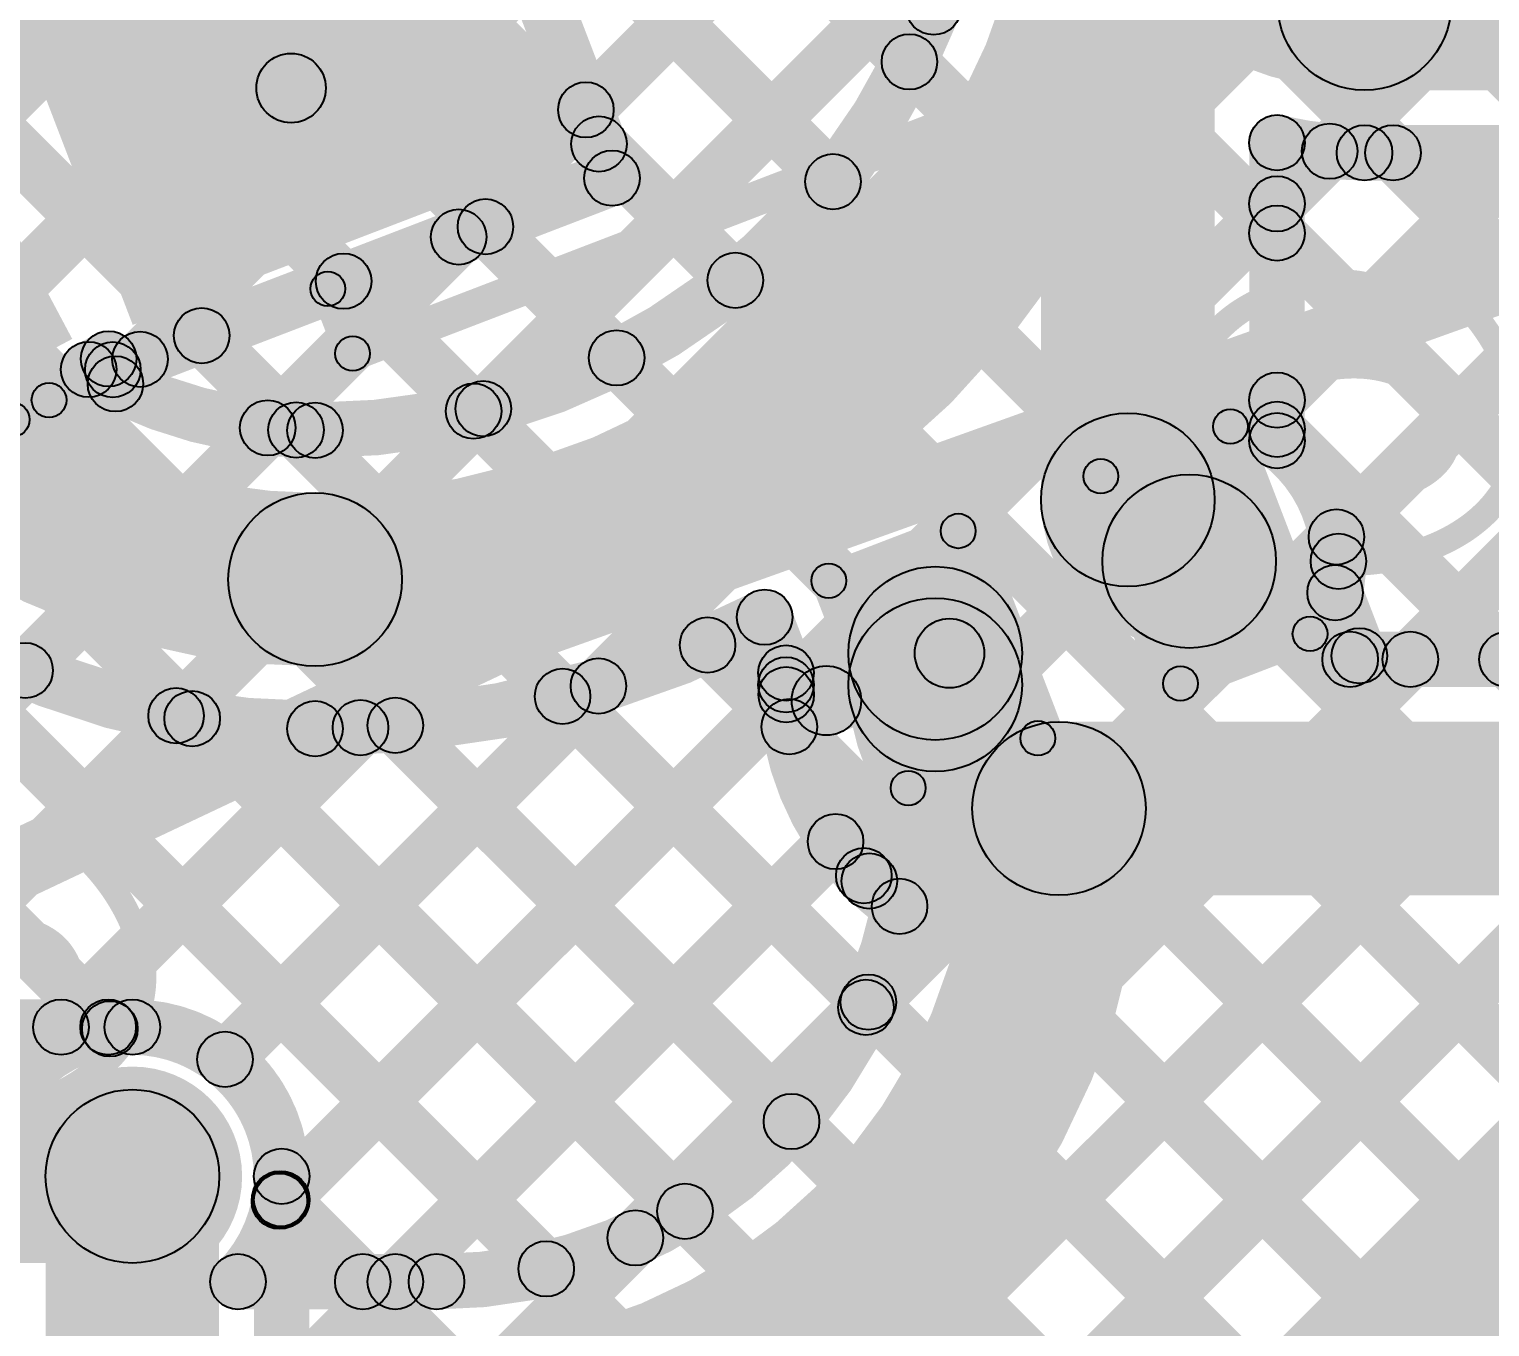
# Model space of a CAD drawing. Header units: millimetres. Extents: x -2.17 to 2.17, y -2.17 to 2.17.
# Drawn here: x -0.6979 to -0.4874, y 1.4197 to 1.6067 of the extents above; entities that cross this region are included whole.
import ezdxf

# ---------------------------------------------------------------- set-up
doc = ezdxf.new("R2010")
doc.units = ezdxf.units.MM
doc.header["$MEASUREMENT"] = 0
for name, color, linetype in [('BottomLayer', 5, 'Continuous'), ('BottomSolder', 6, 'Continuous'), ('Mechanical2', 216, 'Continuous'), ('TopLayer', 1, 'Continuous'), ('TopOverlay', 2, 'Continuous'), ('TopPaste', 8, 'Continuous'), ('TopSolder', 216, 'Continuous'), ('ViaHoleLayer', 16, 'Continuous')]:
    doc.layers.add(name, color=color, linetype=linetype)

# ---------------------------------------------------------------- blocks, each defined once
blk = doc.blocks.new('WS2812B_M____117')
at = {"layer": 'TopLayer'}
blk.add_hatch(color=1, dxfattribs=at).paths.add_polyline_path([(0.03503935, 0.05078775), (0.09409445, 0.05078775), (0.09409445, 0.01141765), (0.03503935, 0.01141765)])
at = {"layer": 'TopOverlay'}
for points in [[(0.06999989821428444, 0.07249999999999936), (0.06999990178571557, 0.06750000000000064), (-0.06999999821428443, 0.06749990000000064), (-0.07000000178571557, 0.07249989999999935)], [(0.0724999, 0.0600001), (0.0674999, 0.0600001), (0.0674999, 0.07), (0.0724999, 0.07)]]:
    blk.add_hatch(color=2, dxfattribs=at).paths.add_polyline_path(points)
h = blk.add_hatch(color=2, dxfattribs=at)
edge = h.paths.add_edge_path()
edge.add_arc((0.0699999, 0.07), 0.0025, 0, 360)
h = blk.add_hatch(color=2, dxfattribs=at)
edge = h.paths.add_edge_path()
edge.add_arc((0.0699999, 0.07), 0.0025, 0, 360)
h = blk.add_hatch(color=2, dxfattribs=at)
edge = h.paths.add_edge_path()
edge.add_arc((0.0699999, 0.0600001), 0.0025, 0, 360)
at = {"layer": 'TopPaste'}
blk.add_hatch(color=8, dxfattribs=at).paths.add_polyline_path([(0.03503935, 0.05078775), (0.09409445, 0.05078775), (0.09409445, 0.01141765), (0.03503935, 0.01141765)])
at = {"layer": 'TopSolder'}
blk.add_hatch(color=216, dxfattribs=at).paths.add_polyline_path([(0.03103935, 0.05478775), (0.09809445, 0.05478775), (0.09809445, 0.00741765), (0.03103935, 0.00741765)])
at = {"layer": 'TopOverlay'}
for centre in [(0.0699999, 0.07), (0.0699999, 0.07), (0.0699999, 0.0600001)]:
    blk.add_circle(centre, 0.0025, dxfattribs=at)
blk = doc.blocks.new('WS2812B_M____118')
at = {"layer": 'TopLayer'}
blk.add_hatch(color=1, dxfattribs=at).paths.add_polyline_path([(-0.09409445, 0.05078755), (-0.03503935, 0.05078755), (-0.03503935, 0.01141745), (-0.09409445, 0.01141745)])
at = {"layer": 'TopOverlay'}
h = blk.add_hatch(color=2, dxfattribs=at)
edge = h.paths.add_edge_path()
edge.add_arc((-0.0910001, 0.0609999), 0.0025, 0, 360)
h = blk.add_hatch(color=2, dxfattribs=at)
edge = h.paths.add_edge_path()
edge.add_arc((-0.0850001, 0.0609999), 0.0025, 0, 360)
at = {"layer": 'TopPaste'}
blk.add_hatch(color=8, dxfattribs=at).paths.add_polyline_path([(-0.09409445, 0.05078755), (-0.03503935, 0.05078755), (-0.03503935, 0.01141745), (-0.09409445, 0.01141745)])
at = {"layer": 'TopSolder'}
blk.add_hatch(color=216, dxfattribs=at).paths.add_polyline_path([(-0.09809445, 0.05478755), (-0.03103935, 0.05478755), (-0.03103935, 0.00741745), (-0.09809445, 0.00741745)])
at = {"layer": 'TopOverlay', "const_width": 0.005}
blk.add_lwpolyline([(-0.0850001, 0.0609999, 1), (-0.0910001, 0.0609999, 1)], format="xyb", close=True, dxfattribs=at)
at = {"layer": 'TopOverlay'}
for centre in [(-0.0910001, 0.0609999), (-0.0850001, 0.0609999)]:
    blk.add_circle(centre, 0.0025, dxfattribs=at)
blk = doc.blocks.new('C__0402_291')
at = {"layer": 'TopLayer'}
for points in [[(-0.0275, -0.0125), (-0.0275, 0.0125), (-0.009499999999999998, 0.0125), (-0.009500000000000001, -0.0125)], [(0.009499999999999998, -0.0125), (0.009500000000000001, 0.0125), (0.0275, 0.0125), (0.0275, -0.0125)]]:
    blk.add_hatch(color=1, dxfattribs=at).paths.add_polyline_path(points)
at = {"layer": 'TopOverlay'}
h = blk.add_hatch(color=2, dxfattribs=at)
edge = h.paths.add_edge_path()
edge.add_arc((-0.031, 0.016), 0.0025, 0, 360)
h = blk.add_hatch(color=2, dxfattribs=at)
edge = h.paths.add_edge_path()
edge.add_arc((-0.031, 0.016), 0.0025, 0, 360)
for points in [[(-0.031, 0.0135), (-0.031, 0.0185), (-0.011, 0.0185), (-0.011, 0.0135)], [(0.011, 0.0135), (0.011, 0.0185), (0.031, 0.0185), (0.031, 0.0135)], [(-0.0335, 0.016), (-0.0285, 0.016), (-0.0285, -0.016), (-0.0335, -0.016)], [(0.0285, 0.016), (0.0335, 0.016), (0.0335, -0.016), (0.0285, -0.016)], [(-0.031, -0.0185), (-0.031, -0.0135), (-0.011, -0.0135), (-0.011, -0.0185)], [(0.011, -0.0185), (0.011, -0.0135), (0.031, -0.0135), (0.031, -0.0185)]]:
    blk.add_hatch(color=2, dxfattribs=at).paths.add_polyline_path(points)
h = blk.add_hatch(color=2, dxfattribs=at)
edge = h.paths.add_edge_path()
edge.add_arc((-0.011, 0.016), 0.0025, 0, 360)
h = blk.add_hatch(color=2, dxfattribs=at)
edge = h.paths.add_edge_path()
edge.add_arc((0.011, 0.016), 0.0025, 0, 360)
h = blk.add_hatch(color=2, dxfattribs=at)
edge = h.paths.add_edge_path()
edge.add_arc((0.031, 0.016), 0.0025, 0, 360)
h = blk.add_hatch(color=2, dxfattribs=at)
edge = h.paths.add_edge_path()
edge.add_arc((0.031, 0.016), 0.0025, 0, 360)
h = blk.add_hatch(color=2, dxfattribs=at)
edge = h.paths.add_edge_path()
edge.add_arc((-0.031, -0.016), 0.0025, 0, 360)
h = blk.add_hatch(color=2, dxfattribs=at)
edge = h.paths.add_edge_path()
edge.add_arc((-0.031, -0.016), 0.0025, 0, 360)
h = blk.add_hatch(color=2, dxfattribs=at)
edge = h.paths.add_edge_path()
edge.add_arc((-0.011, -0.016), 0.0025, 0, 360)
h = blk.add_hatch(color=2, dxfattribs=at)
edge = h.paths.add_edge_path()
edge.add_arc((0.011, -0.016), 0.0025, 0, 360)
h = blk.add_hatch(color=2, dxfattribs=at)
edge = h.paths.add_edge_path()
edge.add_arc((0.031, -0.016), 0.0025, 0, 360)
h = blk.add_hatch(color=2, dxfattribs=at)
edge = h.paths.add_edge_path()
edge.add_arc((0.031, -0.016), 0.0025, 0, 360)
at = {"layer": 'TopPaste'}
for points in [[(-0.0275, -0.0125), (-0.0275, 0.0125), (-0.009499999999999998, 0.0125), (-0.009500000000000001, -0.0125)], [(0.009499999999999998, -0.0125), (0.009500000000000001, 0.0125), (0.0275, 0.0125), (0.0275, -0.0125)]]:
    blk.add_hatch(color=8, dxfattribs=at).paths.add_polyline_path(points)
at = {"layer": 'TopSolder'}
for points in [[(-0.0298622, -0.0148622), (-0.0298622, 0.0148622), (-0.007137799999999999, 0.0148622), (-0.007137800000000001, -0.0148622)], [(0.007137799999999999, -0.0148622), (0.007137800000000001, 0.0148622), (0.0298622, 0.0148622), (0.0298622, -0.0148622)]]:
    blk.add_hatch(color=216, dxfattribs=at).paths.add_polyline_path(points)
at = {"layer": 'TopOverlay'}
for centre in [(-0.031, 0.016), (-0.031, 0.016), (-0.011, 0.016), (0.011, 0.016), (0.031, 0.016), (0.031, 0.016), (-0.031, -0.016), (-0.031, -0.016), (-0.011, -0.016), (0.011, -0.016), (0.031, -0.016), (0.031, -0.016)]:
    blk.add_circle(centre, 0.0025, dxfattribs=at)

msp = doc.modelspace()

# ---------------------------------------------------------------- hatches: boundary and pattern name
at = {"layer": 'BottomLayer'}
for points in [[(-0.6668198728752539, 1.455412772875254), (-0.6724767271247462, 1.461069627124746), (-0.0737515271247462, 2.059794827124746), (-0.06809467287525381, 2.054137972875254)], [(-0.6586715728752539, 1.435276772875254), (-0.6643284271247462, 1.440933627124746), (-0.04509642712474619, 2.060165627124746), (-0.03943957287525381, 2.054508772875254)], [(-0.6586715728752539, 1.406992472875254), (-0.6643284271247462, 1.412649327124746), (-0.01714362712474619, 2.059834127124746), (-0.01148677287525381, 2.054177272875254)], [(-0.6586715728752539, 1.378708172875254), (-0.6643284271247462, 1.384365027124746), (0.01080927287525381, 2.059502727124746), (0.01646612712474619, 2.053845872875254)], [(-0.6586715728752539, 1.350423872875254), (-0.6643284271247462, 1.356080727124746), (0.03876217287525381, 2.059171327124746), (0.04441902712474619, 2.053514472875254)], [(-0.6586715728752539, 1.322139572875254), (-0.6643284271247462, 1.327796427124746), (0.06671497287525381, 2.058839827124746), (0.07237182712474619, 2.053182972875254)], [(-0.6586715728752539, 1.293855272875254), (-0.6643284271247462, 1.299512127124746), (0.09466787287525381, 2.058508427124746), (0.1003247271247462, 2.052851572875254)], [(-1.117510872875254, 1.033006072875254), (-1.123167727124746, 1.038662927124746), (-0.1057093271247462, 2.056121327124746), (-0.1000524728752538, 2.050464472875254)], [(-1.113200772875254, 1.065600472875254), (-1.118857627124746, 1.071257327124746), (-0.1376671271247462, 2.052447827124746), (-0.1320102728752538, 2.046790972875254)], [(-1.121923272875254, 1.085162272875254), (-1.127580127124746, 1.090819127124746), (-0.1696249271247462, 2.048774327124746), (-0.1639680728752538, 2.043117472875254)], [(-1.144286372875254, 1.091083472875254), (-1.149943227124746, 1.096740327124746), (-0.2015827271247462, 2.045100827124746), (-0.1959258728752538, 2.039443972875254)], [(-1.971593072875254, 0.2920610728752538), (-1.977249927124746, 0.2977179271247462), (-0.2335405271247462, 2.041427327124746), (-0.2278836728752538, 2.035770472875254)], [(-1.999877372875254, 0.2920610728752538), (-2.005534227124746, 0.2977179271247462), (-0.2654983271247462, 2.037753827124746), (-0.2598414728752538, 2.032096972875254)], [(-0.7815770271247462, 1.891729172875254), (-0.7759201728752538, 1.897386027124746), (0.3461233271247462, 0.7753425271247462), (0.3404664728752538, 0.7696856728752538)], [(-0.8022830271247462, 1.884150872875254), (-0.7966261728752538, 1.889807727124746), (0.3176914271247462, 0.7754901271247462), (0.3120345728752538, 0.7698332728752538)], [(-0.8229890271247462, 1.876572572875254), (-0.8173321728752538, 1.882229427124746), (0.3125723271247462, 0.7523249271247462), (0.3069154728752538, 0.7466680728752538)], [(-0.8434384271247461, 1.868737672875254), (-0.8377815728752539, 1.874394527124746), (0.3048950271247462, 0.7317179271247461), (0.2992381728752538, 0.7260610728752539)], [(-0.8616769271247462, 1.858691872875254), (-0.8560200728752538, 1.864348727124746), (0.2766107271247462, 0.7317179271247461), (0.2709538728752538, 0.7260610728752539)], [(-0.8799154271247461, 1.848646072875254), (-0.8742585728752539, 1.854302927124746), (0.2483264271247462, 0.7317179271247461), (0.2426695728752538, 0.7260610728752539)], [(-0.8981539271247462, 1.838600272875254), (-0.8924970728752538, 1.844257127124746), (0.2200421271247462, 0.7317179271247461), (0.2143852728752538, 0.7260610728752539)], [(-0.9163924271247461, 1.828554472875254), (-0.9107355728752539, 1.834211327124746), (0.1917578271247462, 0.7317179271247461), (0.1861009728752538, 0.7260610728752539)], [(-0.9346309271247462, 1.818508672875254), (-0.9289740728752539, 1.824165527124746), (0.1634735271247462, 0.7317179271247461), (0.1578166728752538, 0.7260610728752539)], [(-0.9528694271247461, 1.808462872875254), (-0.9472125728752538, 1.814119727124746), (0.1351892271247462, 0.7317179271247461), (0.1295323728752538, 0.7260610728752539)], [(-0.9711079271247461, 1.798417072875254), (-0.9654510728752539, 1.804073927124746), (0.1069049271247462, 0.7317179271247461), (0.1012480728752538, 0.7260610728752539)], [(-0.6586715728752539, 1.265570972875254), (-0.6643284271247462, 1.271227827124746), (-0.1344478271247462, 1.801108427124746), (-0.1287909728752538, 1.795451572875254)], [(-0.9893464271247462, 1.788371272875254), (-0.9836895728752538, 1.794028127124746), (0.07862062712474618, 0.7317179271247461), (0.07296377287525381, 0.7260610728752539)], [(-1.007584927124746, 1.778325472875254), (-1.001928072875254, 1.783982327124746), (-0.6834172728752539, 1.465471527124746), (-0.6890741271247461, 1.459814672875254)], [(-0.6586715728752539, 1.237286672875254), (-0.6643284271247462, 1.242943527124746), (-0.1357931271247462, 1.771478827124746), (-0.1301362728752538, 1.765821972875254)], [(-0.6705, 1.1213895), (-0.6955, 1.1213895), (-0.6955, 1.4413895), (-0.6705, 1.4413895)], [(-0.6575, 1.1213895), (-0.6655, 1.1213895), (-0.6655, 1.4413895), (-0.6575, 1.4413895)], [(-0.6643284271247462, 1.435068972875254), (-0.6586715728752539, 1.440725827124746), (0.05033632712474619, 0.7317179271247461), (0.04467947287525381, 0.7260610728752539)]]:
    msp.add_hatch(color=5, dxfattribs=at).paths.add_polyline_path(points)
h = msp.add_hatch(color=5, dxfattribs=at)
edge = h.paths.add_edge_path()
edge.add_arc((-0.6862457, 1.4626431), 0.004, 0, 360)
h = msp.add_hatch(color=5, dxfattribs=at)
edge = h.paths.add_edge_path()
edge.add_arc((-0.6696483, 1.4582412), 0.004, 0, 360)
h = msp.add_hatch(color=5, dxfattribs=at)
edge = h.paths.add_edge_path()
edge.add_arc((-0.683, 1.4413895), 0.0125, 0, 360)
h = msp.add_hatch(color=5, dxfattribs=at)
edge = h.paths.add_edge_path()
edge.add_arc((-0.683, 1.4413895), 0.011811, 0, 360)
h = msp.add_hatch(color=5, dxfattribs=at)
edge = h.paths.add_edge_path()
edge.add_arc((-0.6615, 1.4413895), 0.004, 0, 360)
h = msp.add_hatch(color=5, dxfattribs=at)
edge = h.paths.add_edge_path()
edge.add_arc((-0.6615, 1.4413895), 0.004, 0, 360)
h = msp.add_hatch(color=5, dxfattribs=at)
edge = h.paths.add_edge_path()
edge.add_arc((-0.6615, 1.4381052), 0.004, 0, 360)
h = msp.add_hatch(color=5, dxfattribs=at)
edge = h.paths.add_edge_path()
edge.add_arc((-0.6615, 1.4378974), 0.004, 0, 360)
at = {"layer": 'BottomSolder'}
h = msp.add_hatch(color=6, dxfattribs=at)
edge = h.paths.add_edge_path()
edge.add_arc((-0.683, 1.4413895), 0.015811, 0, 360)
at = {"layer": 'TopLayer'}
for points in [[(-0.6451512271247462, 1.670450672875254), (-0.6394943728752539, 1.676107527124746), (-0.5682110728752539, 1.604824227124746), (-0.5738679271247461, 1.599167372875254)], [(-0.5270755, 1.538866), (-0.5520755, 1.538866), (-0.5520755, 1.6444915), (-0.5270755, 1.6444915)], [(-0.6381185228926096, 1.637213131293076), (-0.6306498771073904, 1.640080068706925), (-0.6101494771073904, 1.586674568706924), (-0.6176181228926096, 1.583807631293076)], [(-0.6362218271247462, 1.633236972875254), (-0.6305649728752538, 1.638893827124746), (-0.5792286728752538, 1.587557527124746), (-0.5848855271247462, 1.581900672875254)], [(-0.6148326728752539, 1.592252872875254), (-0.6204895271247461, 1.597909727124746), (-0.5801793271247462, 1.638219927124746), (-0.5745224728752538, 1.632563072875254)], [(-0.7627411770208217, 1.617297234378208), (-0.7604438229791782, 1.627029765621792), (-0.6589835229791783, 1.603080165621792), (-0.6612808770208217, 1.593347634378208)], [(-0.5054735, 1.5978895), (-0.5054735, 1.6228895), (-0.4273106, 1.6228895), (-0.4273106, 1.5978895)], [(-0.6296185728752538, 1.549182672875254), (-0.6352754271247462, 1.554839527124746), (-0.5723337271247462, 1.617781227124746), (-0.5666768728752538, 1.612124372875254)], [(-0.6186002271247462, 1.587331072875254), (-0.6129433728752539, 1.592987927124746), (-0.5932955728752538, 1.573340127124746), (-0.5989524271247462, 1.567683272875254)], [(-0.5152470728752538, 1.578701272875254), (-0.5209039271247461, 1.584358127124746), (-0.5133174271247462, 1.591944627124746), (-0.5076605728752539, 1.586287772875254)], [(-0.5152470728752538, 1.550416972875254), (-0.5209039271247461, 1.556073827124746), (-0.4852598271247461, 1.591717927124746), (-0.4796029728752538, 1.586061072875254)], [(-0.5066873728752539, 1.530692372875254), (-0.5123442271247461, 1.536349227124746), (-0.4569755271247462, 1.591717927124746), (-0.4513186728752538, 1.586061072875254)], [(-0.5054735, 1.5848895), (-0.5054735, 1.5928895), (-0.4273106, 1.5928895), (-0.4273106, 1.5848895)], [(-0.5041930271247461, 1.586061072875254), (-0.4985361728752539, 1.591717927124746), (-0.4304678728752538, 1.523649627124746), (-0.4361247271247461, 1.517992772875254)], [(-0.4960343728752539, 1.513061072875254), (-0.5016912271247461, 1.518717927124746), (-0.4286813271247462, 1.591727827124746), (-0.4230244728752539, 1.586070972875254)], [(-0.684387528376513, 1.553892678226952), (-0.6872544716234871, 1.561361321773048), (-0.615317271623487, 1.588975421773048), (-0.6124503283765129, 1.581506778226953)], [(-0.5140755, 1.5474016), (-0.5220755, 1.5474016), (-0.5220755, 1.5903364), (-0.5140755, 1.5903364)], [(-0.6349610271247461, 1.575407572875254), (-0.6293041728752539, 1.581064427124746), (-0.6104009728752539, 1.562161227124746), (-0.6160578271247461, 1.556504372875254)], [(-0.6606663728752539, 1.546419172875254), (-0.6663232271247461, 1.552076027124746), (-0.6388137271247462, 1.579585527124746), (-0.6331568728752539, 1.573928672875254)], [(-0.5209039271247461, 1.574487672875254), (-0.5152470728752538, 1.580144527124746), (-0.4538223728752538, 1.518719827124746), (-0.4594792271247461, 1.513062972875254)], [(-0.6553997271247461, 1.567561972875254), (-0.6497428728752539, 1.573218827124746), (-0.6310100728752539, 1.554486027124746), (-0.6366669271247462, 1.548829172875254)], [(-0.6758383271247461, 1.559716272875254), (-0.6701814728752539, 1.565373127124746), (-0.6565837728752538, 1.551775427124746), (-0.6622406271247462, 1.546118572875254)], [(-0.6874275925534612, 1.554128220898437), (-0.6911834074465388, 1.561191779101563), (-0.6883001074465388, 1.562724879101562), (-0.6845442925534612, 1.555661320898438)], [(-0.6826088728752538, 1.552760972875254), (-0.6882657271247461, 1.558417827124746), (-0.6847196271247461, 1.561963927124746), (-0.6790627728752539, 1.556307072875254)], [(-0.5209039271247461, 1.546203372875254), (-0.5152470728752538, 1.551860227124746), (-0.4821047728752538, 1.518717927124746), (-0.4877616271247461, 1.513061072875254)], [(-0.5134450139306576, 1.524059407946553), (-0.5059763860693425, 1.526926392053447), (-0.5024850860693425, 1.517831392053447), (-0.5099537139306575, 1.514964407946553)], [(-0.595636916961085, 1.520523415840983), (-0.588168283038915, 1.523390384159017), (-0.585087283038915, 1.515364184159017), (-0.592555916961085, 1.512497215840983)], [(-0.6029586271247461, 1.515120872875254), (-0.5973017728752539, 1.520777727124746), (-0.5855256728752538, 1.509001627124746), (-0.5911825271247462, 1.503344772875254)], [(-0.5812173557231791, 1.505282799606073), (-0.5848010442768209, 1.514618600393927), (-0.5670630442768209, 1.521427600393927), (-0.5634793557231791, 1.512091799606073)], [(-0.5075438, 1.5118895), (-0.5075438, 1.5198895), (-0.4571234, 1.5198895), (-0.4571234, 1.5118895)], [(-0.7013370728752538, 1.505748472875254), (-0.7069939271247462, 1.511405327124746), (-0.7012811271247461, 1.517118127124746), (-0.6956242728752539, 1.511461272875254)], [(-0.5548216, 1.5122191), (-0.5798216, 1.5122191), (-0.5798216, 1.5167597), (-0.5548216, 1.5167597)], [(-0.6668198728752539, 1.455412772875254), (-0.6724767271247462, 1.461069627124746), (-0.6186789271247461, 1.514867427124746), (-0.6130220728752539, 1.509210572875254)], [(-0.6589726728752539, 1.434975672875254), (-0.6646295271247461, 1.440632527124746), (-0.5916247271247461, 1.513637327124746), (-0.5859678728752539, 1.507980472875254)], [(-0.6238483271247461, 1.507726272875254), (-0.6181914728752539, 1.513383127124746), (-0.5741305728752538, 1.469322227124746), (-0.5797874271247462, 1.463665372875254)], [(-0.7069939271247462, 1.506018972875254), (-0.7013370728752538, 1.511675827124746), (-0.6205464728752539, 1.430885227124746), (-0.6262033271247461, 1.425228372875254)], [(-0.7013370728752538, 1.477464172875254), (-0.7069939271247462, 1.483121027124746), (-0.6795265271247461, 1.510588427124746), (-0.6738696728752539, 1.504931572875254)], [(-0.6772119271247461, 1.504521272875254), (-0.6715550728752538, 1.510178127124746), (-0.6005564728752538, 1.439179527124746), (-0.6062133271247462, 1.433522672875254)], [(-0.6479500271247461, 1.503543672875254), (-0.6422931728752539, 1.509200527124746), (-0.5852091728752539, 1.452116527124746), (-0.5908660271247461, 1.446459672875254)], [(-0.6904558728752539, 1.460061072875254), (-0.6961127271247461, 1.465717927124746), (-0.6529579271247461, 1.508872727124746), (-0.6473010728752538, 1.503215872875254)], [(-0.549492, 1.4818895), (-0.549492, 1.5068895), (-0.4571234, 1.5068895), (-0.4571234, 1.4818895)], [(-0.6422931728752539, 1.423370872875254), (-0.6479500271247461, 1.429027727124746), (-0.5845173271247461, 1.492460427124746), (-0.5788604728752539, 1.486803572875254)], [(-0.7069939271247462, 1.477734672875254), (-0.7013370728752538, 1.483391527124746), (-0.6836634728752539, 1.465717927124746), (-0.6893203271247461, 1.460061072875254)], [(-0.7041655, 1.4588895), (-0.7041655, 1.4668895), (-0.683, 1.4668895), (-0.683, 1.4588895)], [(-0.6076934728752539, 1.429686272875254), (-0.6133503271247461, 1.435343127124746), (-0.5801358271247461, 1.468557627124746), (-0.5744789728752538, 1.462900772875254)], [(-0.7199803, 1.4288895), (-0.7199803, 1.4538895), (-0.683, 1.4538895), (-0.683, 1.4288895)], [(-0.6645748271247461, 1.435315572875254), (-0.6589179728752539, 1.440972427124746), (-0.6469732728752539, 1.429027727124746), (-0.6526301271247461, 1.423370872875254)], [(-0.6677846, 1.4221993), (-0.6677846, 1.4301993), (-0.6391822, 1.4301993), (-0.6391822, 1.4221993)]]:
    msp.add_hatch(color=1, dxfattribs=at).paths.add_polyline_path(points)
h = msp.add_hatch(color=1, dxfattribs=at)
edge = h.paths.add_edge_path()
edge.add_arc((-0.5054735, 1.6103895), 0.0125, 0, 360)
h = msp.add_hatch(color=1, dxfattribs=at)
edge = h.paths.add_edge_path()
edge.add_arc((-0.5054735, 1.6103895), 0.0125, 0, 360)
h = msp.add_hatch(color=1, dxfattribs=at)
edge = h.paths.add_edge_path()
edge.add_arc((-0.5675594, 1.6098836), 0.004, 0, 360)
h = msp.add_hatch(color=1, dxfattribs=at)
edge = h.paths.add_edge_path()
edge.add_arc((-0.5675594, 1.6098836), 0.004, 0, 360)
h = msp.add_hatch(color=1, dxfattribs=at)
edge = h.paths.add_edge_path()
edge.add_arc((-0.5710395, 1.6019958), 0.004, 0, 360)
h = msp.add_hatch(color=1, dxfattribs=at)
edge = h.paths.add_edge_path()
edge.add_arc((-0.6601322, 1.5982139), 0.005, 0, 360)
h = msp.add_hatch(color=1, dxfattribs=at)
edge = h.paths.add_edge_path()
edge.add_arc((-0.6176611, 1.5950813), 0.004, 0, 360)
h = msp.add_hatch(color=1, dxfattribs=at)
edge = h.paths.add_edge_path()
edge.add_arc((-0.6157718, 1.5901595), 0.004, 0, 360)
h = msp.add_hatch(color=1, dxfattribs=at)
edge = h.paths.add_edge_path()
edge.add_arc((-0.5180755, 1.5903364), 0.004, 0, 360)
h = msp.add_hatch(color=1, dxfattribs=at)
edge = h.paths.add_edge_path()
edge.add_arc((-0.5180755, 1.5903364), 0.004, 0, 360)
h = msp.add_hatch(color=1, dxfattribs=at)
edge = h.paths.add_edge_path()
edge.add_arc((-0.510489, 1.5891162), 0.004, 0, 360)
h = msp.add_hatch(color=1, dxfattribs=at)
edge = h.paths.add_edge_path()
edge.add_arc((-0.5054735, 1.5888895), 0.004, 0, 360)
h = msp.add_hatch(color=1, dxfattribs=at)
edge = h.paths.add_edge_path()
edge.add_arc((-0.5054735, 1.5888895), 0.004, 0, 360)
h = msp.add_hatch(color=1, dxfattribs=at)
edge = h.paths.add_edge_path()
edge.add_arc((-0.5013646, 1.5888895), 0.004, 0, 360)
h = msp.add_hatch(color=1, dxfattribs=at)
edge = h.paths.add_edge_path()
edge.add_arc((-0.6138838, 1.5852411), 0.004, 0, 360)
h = msp.add_hatch(color=1, dxfattribs=at)
edge = h.paths.add_edge_path()
edge.add_arc((-0.6138838, 1.5852411), 0.004, 0, 360)
h = msp.add_hatch(color=1, dxfattribs=at)
edge = h.paths.add_edge_path()
edge.add_arc((-0.5820571, 1.5847291), 0.004, 0, 360)
h = msp.add_hatch(color=1, dxfattribs=at)
edge = h.paths.add_edge_path()
edge.add_arc((-0.5180755, 1.5815297), 0.004, 0, 360)
h = msp.add_hatch(color=1, dxfattribs=at)
edge = h.paths.add_edge_path()
edge.add_arc((-0.6359853, 1.5767571), 0.004, 0, 360)
h = msp.add_hatch(color=1, dxfattribs=at)
edge = h.paths.add_edge_path()
edge.add_arc((-0.6321326, 1.578236), 0.004, 0, 360)
h = msp.add_hatch(color=1, dxfattribs=at)
edge = h.paths.add_edge_path()
edge.add_arc((-0.5180755, 1.5773161), 0.004, 0, 360)
h = msp.add_hatch(color=1, dxfattribs=at)
edge = h.paths.add_edge_path()
edge.add_arc((-0.6525713, 1.5703904), 0.004, 0, 360)
h = msp.add_hatch(color=1, dxfattribs=at)
edge = h.paths.add_edge_path()
edge.add_arc((-0.596124, 1.5705117), 0.004, 0, 360)
h = msp.add_hatch(color=1, dxfattribs=at)
edge = h.paths.add_edge_path()
edge.add_arc((-0.6730099, 1.5625447), 0.004, 0, 360)
h = msp.add_hatch(color=1, dxfattribs=at)
edge = h.paths.add_edge_path()
edge.add_arc((-0.6893055, 1.55766), 0.004, 0, 360)
h = msp.add_hatch(color=1, dxfattribs=at)
edge = h.paths.add_edge_path()
edge.add_arc((-0.6893055, 1.55766), 0.004, 0, 360)
h = msp.add_hatch(color=1, dxfattribs=at)
edge = h.paths.add_edge_path()
edge.add_arc((-0.6864222, 1.5591931), 0.004, 0, 360)
h = msp.add_hatch(color=1, dxfattribs=at)
edge = h.paths.add_edge_path()
edge.add_arc((-0.685821, 1.557627), 0.004, 0, 360)
h = msp.add_hatch(color=1, dxfattribs=at)
edge = h.paths.add_edge_path()
edge.add_arc((-0.6818912, 1.5591355), 0.004, 0, 360)
h = msp.add_hatch(color=1, dxfattribs=at)
edge = h.paths.add_edge_path()
edge.add_arc((-0.6132294, 1.5593328), 0.004, 0, 360)
h = msp.add_hatch(color=1, dxfattribs=at)
edge = h.paths.add_edge_path()
edge.add_arc((-0.6854373, 1.5555894), 0.004, 0, 360)
h = msp.add_hatch(color=1, dxfattribs=at)
edge = h.paths.add_edge_path()
edge.add_arc((-0.6338385, 1.5516576), 0.004, 0, 360)
h = msp.add_hatch(color=1, dxfattribs=at)
edge = h.paths.add_edge_path()
edge.add_arc((-0.632447, 1.5520111), 0.004, 0, 360)
h = msp.add_hatch(color=1, dxfattribs=at)
edge = h.paths.add_edge_path()
edge.add_arc((-0.5180755, 1.5532454), 0.004, 0, 360)
h = msp.add_hatch(color=1, dxfattribs=at)
edge = h.paths.add_edge_path()
edge.add_arc((-0.6634948, 1.5492476), 0.004, 0, 360)
h = msp.add_hatch(color=1, dxfattribs=at)
edge = h.paths.add_edge_path()
edge.add_arc((-0.6594122, 1.548947), 0.004, 0, 360)
h = msp.add_hatch(color=1, dxfattribs=at)
edge = h.paths.add_edge_path()
edge.add_arc((-0.6566775, 1.5488895), 0.004, 0, 360)
h = msp.add_hatch(color=1, dxfattribs=at)
edge = h.paths.add_edge_path()
edge.add_arc((-0.6566775, 1.5488895), 0.004, 0, 360)
h = msp.add_hatch(color=1, dxfattribs=at)
edge = h.paths.add_edge_path()
edge.add_arc((-0.5395755, 1.538866), 0.0125, 0, 360)
h = msp.add_hatch(color=1, dxfattribs=at)
edge = h.paths.add_edge_path()
edge.add_arc((-0.5395755, 1.538866), 0.0125, 0, 360)
h = msp.add_hatch(color=1, dxfattribs=at)
edge = h.paths.add_edge_path()
edge.add_arc((-0.5180755, 1.5490318), 0.004, 0, 360)
h = msp.add_hatch(color=1, dxfattribs=at)
edge = h.paths.add_edge_path()
edge.add_arc((-0.5180755, 1.5474016), 0.004, 0, 360)
h = msp.add_hatch(color=1, dxfattribs=at)
edge = h.paths.add_edge_path()
edge.add_arc((-0.5180755, 1.5474016), 0.004, 0, 360)
h = msp.add_hatch(color=1, dxfattribs=at)
edge = h.paths.add_edge_path()
edge.add_arc((-0.5307288, 1.5300193), 0.0125, 0, 360)
h = msp.add_hatch(color=1, dxfattribs=at)
edge = h.paths.add_edge_path()
edge.add_arc((-0.6566775, 1.5273895), 0.0125, 0, 360)
h = msp.add_hatch(color=1, dxfattribs=at)
edge = h.paths.add_edge_path()
edge.add_arc((-0.6566775, 1.5273895), 0.0125, 0, 360)
h = msp.add_hatch(color=1, dxfattribs=at)
edge = h.paths.add_edge_path()
edge.add_arc((-0.5095158, 1.5335208), 0.004, 0, 360)
h = msp.add_hatch(color=1, dxfattribs=at)
edge = h.paths.add_edge_path()
edge.add_arc((-0.5092288, 1.5300193), 0.004, 0, 360)
h = msp.add_hatch(color=1, dxfattribs=at)
edge = h.paths.add_edge_path()
edge.add_arc((-0.5092288, 1.5300193), 0.004, 0, 360)
h = msp.add_hatch(color=1, dxfattribs=at)
edge = h.paths.add_edge_path()
edge.add_arc((-0.5673216, 1.5167597), 0.0125, 0, 360)
h = msp.add_hatch(color=1, dxfattribs=at)
edge = h.paths.add_edge_path()
edge.add_arc((-0.5097107, 1.5254929), 0.004, 0, 360)
h = msp.add_hatch(color=1, dxfattribs=at)
edge = h.paths.add_edge_path()
edge.add_arc((-0.5097107, 1.5254929), 0.004, 0, 360)
h = msp.add_hatch(color=1, dxfattribs=at)
edge = h.paths.add_edge_path()
edge.add_arc((-0.5919026, 1.5219569), 0.004, 0, 360)
h = msp.add_hatch(color=1, dxfattribs=at)
edge = h.paths.add_edge_path()
edge.add_arc((-0.5919026, 1.5219569), 0.004, 0, 360)
h = msp.add_hatch(color=1, dxfattribs=at)
edge = h.paths.add_edge_path()
edge.add_arc((-0.5673216, 1.5122191), 0.0125, 0, 360)
h = msp.add_hatch(color=1, dxfattribs=at)
edge = h.paths.add_edge_path()
edge.add_arc((-0.5673216, 1.5122191), 0.0125, 0, 360)
h = msp.add_hatch(color=1, dxfattribs=at)
edge = h.paths.add_edge_path()
edge.add_arc((-0.6001302, 1.5179493), 0.004, 0, 360)
h = msp.add_hatch(color=1, dxfattribs=at)
edge = h.paths.add_edge_path()
edge.add_arc((-0.5652712, 1.5167597), 0.005, 0, 360)
h = msp.add_hatch(color=1, dxfattribs=at)
edge = h.paths.add_edge_path()
edge.add_arc((-0.5075438, 1.5158895), 0.004, 0, 360)
h = msp.add_hatch(color=1, dxfattribs=at)
edge = h.paths.add_edge_path()
edge.add_arc((-0.5062194, 1.5163979), 0.004, 0, 360)
h = msp.add_hatch(color=1, dxfattribs=at)
edge = h.paths.add_edge_path()
edge.add_arc((-0.4988628, 1.5158895), 0.004, 0, 360)
h = msp.add_hatch(color=1, dxfattribs=at)
edge = h.paths.add_edge_path()
edge.add_arc((-0.4849332, 1.5158895), 0.004, 0, 360)
h = msp.add_hatch(color=1, dxfattribs=at)
edge = h.paths.add_edge_path()
edge.add_arc((-0.6984527, 1.5142897), 0.004, 0, 360)
h = msp.add_hatch(color=1, dxfattribs=at)
edge = h.paths.add_edge_path()
edge.add_arc((-0.5888216, 1.5139307), 0.004, 0, 360)
h = msp.add_hatch(color=1, dxfattribs=at)
edge = h.paths.add_edge_path()
edge.add_arc((-0.6158505, 1.512039), 0.004, 0, 360)
h = msp.add_hatch(color=1, dxfattribs=at)
edge = h.paths.add_edge_path()
edge.add_arc((-0.5888216, 1.5122191), 0.004, 0, 360)
h = msp.add_hatch(color=1, dxfattribs=at)
edge = h.paths.add_edge_path()
edge.add_arc((-0.6210199, 1.5105547), 0.004, 0, 360)
h = msp.add_hatch(color=1, dxfattribs=at)
edge = h.paths.add_edge_path()
edge.add_arc((-0.5887963, 1.5108089), 0.004, 0, 360)
h = msp.add_hatch(color=1, dxfattribs=at)
edge = h.paths.add_edge_path()
edge.add_arc((-0.5830092, 1.5099507), 0.005, 0, 360)
h = msp.add_hatch(color=1, dxfattribs=at)
edge = h.paths.add_edge_path()
edge.add_arc((-0.6766981, 1.50776), 0.004, 0, 360)
h = msp.add_hatch(color=1, dxfattribs=at)
edge = h.paths.add_edge_path()
edge.add_arc((-0.6743835, 1.5073497), 0.004, 0, 360)
h = msp.add_hatch(color=1, dxfattribs=at)
edge = h.paths.add_edge_path()
edge.add_arc((-0.6566775, 1.5058895), 0.004, 0, 360)
h = msp.add_hatch(color=1, dxfattribs=at)
edge = h.paths.add_edge_path()
edge.add_arc((-0.6566775, 1.5058895), 0.004, 0, 360)
h = msp.add_hatch(color=1, dxfattribs=at)
edge = h.paths.add_edge_path()
edge.add_arc((-0.6501295, 1.5060443), 0.004, 0, 360)
h = msp.add_hatch(color=1, dxfattribs=at)
edge = h.paths.add_edge_path()
edge.add_arc((-0.6451216, 1.5063721), 0.004, 0, 360)
h = msp.add_hatch(color=1, dxfattribs=at)
edge = h.paths.add_edge_path()
edge.add_arc((-0.5883541, 1.5061732), 0.004, 0, 360)
h = msp.add_hatch(color=1, dxfattribs=at)
edge = h.paths.add_edge_path()
edge.add_arc((-0.549492, 1.4943895), 0.0125, 0, 360)
h = msp.add_hatch(color=1, dxfattribs=at)
edge = h.paths.add_edge_path()
edge.add_arc((-0.549492, 1.4943895), 0.0125, 0, 360)
h = msp.add_hatch(color=1, dxfattribs=at)
edge = h.paths.add_edge_path()
edge.add_arc((-0.549492, 1.4943895), 0.0125, 0, 360)
h = msp.add_hatch(color=1, dxfattribs=at)
edge = h.paths.add_edge_path()
edge.add_arc((-0.5816889, 1.489632), 0.004, 0, 360)
h = msp.add_hatch(color=1, dxfattribs=at)
edge = h.paths.add_edge_path()
edge.add_arc((-0.5776078, 1.4847178), 0.004, 0, 360)
h = msp.add_hatch(color=1, dxfattribs=at)
edge = h.paths.add_edge_path()
edge.add_arc((-0.5768247, 1.4839394), 0.004, 0, 360)
h = msp.add_hatch(color=1, dxfattribs=at)
edge = h.paths.add_edge_path()
edge.add_arc((-0.5724643, 1.4802959), 0.004, 0, 360)
h = msp.add_hatch(color=1, dxfattribs=at)
edge = h.paths.add_edge_path()
edge.add_arc((-0.5724643, 1.4802959), 0.004, 0, 360)
h = msp.add_hatch(color=1, dxfattribs=at)
edge = h.paths.add_edge_path()
edge.add_arc((-0.5773074, 1.4657292), 0.004, 0, 360)
h = msp.add_hatch(color=1, dxfattribs=at)
edge = h.paths.add_edge_path()
edge.add_arc((-0.576959, 1.4664938), 0.004, 0, 360)
h = msp.add_hatch(color=1, dxfattribs=at)
edge = h.paths.add_edge_path()
edge.add_arc((-0.6932843, 1.4628895), 0.004, 0, 360)
h = msp.add_hatch(color=1, dxfattribs=at)
edge = h.paths.add_edge_path()
edge.add_arc((-0.6864919, 1.4628895), 0.004, 0, 360)
h = msp.add_hatch(color=1, dxfattribs=at)
edge = h.paths.add_edge_path()
edge.add_arc((-0.683, 1.4628895), 0.004, 0, 360)
h = msp.add_hatch(color=1, dxfattribs=at)
edge = h.paths.add_edge_path()
edge.add_arc((-0.683, 1.4628895), 0.004, 0, 360)
h = msp.add_hatch(color=1, dxfattribs=at)
edge = h.paths.add_edge_path()
edge.add_arc((-0.6696483, 1.4582412), 0.004, 0, 360)
h = msp.add_hatch(color=1, dxfattribs=at)
edge = h.paths.add_edge_path()
edge.add_arc((-0.683, 1.4413895), 0.0125, 0, 360)
h = msp.add_hatch(color=1, dxfattribs=at)
edge = h.paths.add_edge_path()
edge.add_arc((-0.683, 1.4413895), 0.011811, 0, 360)
h = msp.add_hatch(color=1, dxfattribs=at)
edge = h.paths.add_edge_path()
edge.add_arc((-0.5880376, 1.4492881), 0.004, 0, 360)
h = msp.add_hatch(color=1, dxfattribs=at)
edge = h.paths.add_edge_path()
edge.add_arc((-0.6615, 1.4413895), 0.004, 0, 360)
h = msp.add_hatch(color=1, dxfattribs=at)
edge = h.paths.add_edge_path()
edge.add_arc((-0.6615, 1.4413895), 0.004, 0, 360)
h = msp.add_hatch(color=1, dxfattribs=at)
edge = h.paths.add_edge_path()
edge.add_arc((-0.6618011, 1.4378041), 0.004, 0, 360)
h = msp.add_hatch(color=1, dxfattribs=at)
edge = h.paths.add_edge_path()
edge.add_arc((-0.6617464, 1.438144), 0.004, 0, 360)
h = msp.add_hatch(color=1, dxfattribs=at)
edge = h.paths.add_edge_path()
edge.add_arc((-0.6033849, 1.4363511), 0.004, 0, 360)
h = msp.add_hatch(color=1, dxfattribs=at)
edge = h.paths.add_edge_path()
edge.add_arc((-0.6105219, 1.4325147), 0.004, 0, 360)
h = msp.add_hatch(color=1, dxfattribs=at)
edge = h.paths.add_edge_path()
edge.add_arc((-0.6233749, 1.4280568), 0.004, 0, 360)
h = msp.add_hatch(color=1, dxfattribs=at)
edge = h.paths.add_edge_path()
edge.add_arc((-0.6677846, 1.4261993), 0.004, 0, 360)
h = msp.add_hatch(color=1, dxfattribs=at)
edge = h.paths.add_edge_path()
edge.add_arc((-0.6677846, 1.4261993), 0.004, 0, 360)
h = msp.add_hatch(color=1, dxfattribs=at)
edge = h.paths.add_edge_path()
edge.add_arc((-0.6498017, 1.4261993), 0.004, 0, 360)
h = msp.add_hatch(color=1, dxfattribs=at)
edge = h.paths.add_edge_path()
edge.add_arc((-0.6451216, 1.4261993), 0.004, 0, 360)
h = msp.add_hatch(color=1, dxfattribs=at)
edge = h.paths.add_edge_path()
edge.add_arc((-0.6391822, 1.4261993), 0.004, 0, 360)
h = msp.add_hatch(color=1, dxfattribs=at)
edge = h.paths.add_edge_path()
edge.add_arc((-0.6391822, 1.4261993), 0.004, 0, 360)
at = {"layer": 'ViaHoleLayer'}
h = msp.add_hatch(color=16, dxfattribs=at)
edge = h.paths.add_edge_path()
edge.add_arc((-0.683, 1.4413895), 0.0059055, 0, 360)

# ---------------------------------------------------------------- linework, layer by layer
at = {"layer": 'BottomLayer', "const_width": 0.008}
msp.add_lwpolyline([(-0.7045, 1.4413895, -0.9999999999999999), (-0.6615, 1.4413895)], format="xyb", dxfattribs=at)
at = {"layer": 'BottomLayer'}
for centre, radius in [((-0.6862457, 1.4626431), 0.004), ((-0.6696483, 1.4582412), 0.004), ((-0.683, 1.4413895), 0.0125), ((-0.6615, 1.4413895), 0.004), ((-0.6615, 1.4413895), 0.004), ((-0.6615, 1.4381052), 0.004), ((-0.6615, 1.4378974), 0.004)]:
    msp.add_circle(centre, radius, dxfattribs=at)
at = {"layer": 'Mechanical2', "const_width": 0.01}
for points in [[(2.1653543, 0.001, 1), (-2.1653543, 0.001, 1)], [(2.081354, -0.01, 1), (-2.049354, -0.01, 1)], [(1.8405512, 0.001, 1), (-1.8405512, 0.001, 1)], [(1.6437008, 0.001, 1), (-1.6437008, 0.001, 1)], [(1.503937, 0, 1), (-1.503937, 0, 1)]]:
    msp.add_lwpolyline(points, format="xyb", close=True, dxfattribs=at)
at = {"layer": 'TopLayer'}
for points, const_width in [([(-0.5395755, 1.6444915, -0.4142135623730951), (-0.6566775, 1.5273895)], 0.025), ([(-0.5054735, 1.6103895, -0.4142135623730951), (-0.5395755, 1.6444915)], 0.025), ([(-0.5675594, 1.6098836, -0.309441390161464), (-0.6566775, 1.5488895)], 0.008), ([(-0.5054735, 1.5888895, -0.05722063328147523), (-0.5180755, 1.5903364)], 0.008), ([(-0.6566775, 1.5273895, -0.198912367379658), (-0.7178964, 1.5527472)], 0.025), ([(-0.6566775, 1.5488895, -0.132057479622205), (-0.6893055, 1.55766)], 0.008), ([(-0.5307288, 1.5300193, -0.4142135623730951), (-0.5395755, 1.538866)], 0.025), ([(-0.5180755, 1.5474016, -0.2398367315290549), (-0.5092288, 1.5300193)], 0.008), ([(-0.5092288, 1.5300193, -0.05307880366445785), (-0.5097107, 1.5254929)], 0.008), ([(-0.5919026, 1.5219569, -0.1221737657303245), (-0.6566775, 1.5058895)], 0.008), ([(-0.549492, 1.4943895, -0.4142135623730951), (-0.5673216, 1.5122191)], 0.025), ([(-0.6566775, 1.5058895, -0.1142233514167578), (-0.7041655, 1.5168814)], 0.008), ([(-0.5776078, 1.4847178, -0.1960423473788585), (-0.5888216, 1.5122191)], 0.008), ([(-0.549492, 1.4943895, -0.4142135553784139), (-0.6391822, 1.4046993)], 0.025), ([(-0.5724643, 1.4802959, -0.03616681222058396), (-0.5768247, 1.4839394)], 0.008), ([(-0.5724643, 1.4802959, -0.3544726742927302), (-0.6391822, 1.4261993)], 0.008), ([(-0.5058136, 1.3687097, -0.4142135623730951), (-0.4058136, 1.4687097)], 0.025), ([(-0.683, 1.4628895, -0.4142135623730951), (-0.6615, 1.4413895)], 0.008), ([(-0.6615, 1.4413895, -0.1986971404348274), (-0.6677846, 1.4261993)], 0.008)]:
    msp.add_lwpolyline(points, format="xyb", dxfattribs=dict(at, const_width=const_width))
for centre, radius in [((-0.5054735, 1.6103895), 0.0125), ((-0.5054735, 1.6103895), 0.0125), ((-0.5675594, 1.6098836), 0.004), ((-0.5675594, 1.6098836), 0.004), ((-0.5710395, 1.6019958), 0.004), ((-0.6601322, 1.5982139), 0.005), ((-0.6176611, 1.5950813), 0.004), ((-0.6157718, 1.5901595), 0.004), ((-0.5180755, 1.5903364), 0.004), ((-0.5180755, 1.5903364), 0.004), ((-0.510489, 1.5891162), 0.004), ((-0.5054735, 1.5888895), 0.004), ((-0.5054735, 1.5888895), 0.004), ((-0.5013646, 1.5888895), 0.004), ((-0.6138838, 1.5852411), 0.004), ((-0.6138838, 1.5852411), 0.004), ((-0.5820571, 1.5847291), 0.004), ((-0.5180755, 1.5815297), 0.004), ((-0.6359853, 1.5767571), 0.004), ((-0.6321326, 1.578236), 0.004), ((-0.5180755, 1.5773161), 0.004), ((-0.6525713, 1.5703904), 0.004), ((-0.596124, 1.5705117), 0.004), ((-0.6730099, 1.5625447), 0.004), ((-0.6893055, 1.55766), 0.004), ((-0.6893055, 1.55766), 0.004), ((-0.6864222, 1.5591931), 0.004), ((-0.685821, 1.557627), 0.004), ((-0.6818912, 1.5591355), 0.004), ((-0.6132294, 1.5593328), 0.004), ((-0.6854373, 1.5555894), 0.004), ((-0.6338385, 1.5516576), 0.004), ((-0.632447, 1.5520111), 0.004), ((-0.5180755, 1.5532454), 0.004), ((-0.6634948, 1.5492476), 0.004), ((-0.6594122, 1.548947), 0.004), ((-0.6566775, 1.5488895), 0.004), ((-0.6566775, 1.5488895), 0.004), ((-0.5395755, 1.538866), 0.0125), ((-0.5395755, 1.538866), 0.0125), ((-0.5180755, 1.5490318), 0.004), ((-0.5180755, 1.5474016), 0.004), ((-0.5180755, 1.5474016), 0.004), ((-0.5307288, 1.5300193), 0.0125), ((-0.6566775, 1.5273895), 0.0125), ((-0.6566775, 1.5273895), 0.0125), ((-0.5095158, 1.5335208), 0.004), ((-0.5092288, 1.5300193), 0.004), ((-0.5092288, 1.5300193), 0.004), ((-0.5673216, 1.5167597), 0.0125), ((-0.5097107, 1.5254929), 0.004), ((-0.5097107, 1.5254929), 0.004), ((-0.5919026, 1.5219569), 0.004), ((-0.5919026, 1.5219569), 0.004), ((-0.5673216, 1.5122191), 0.0125), ((-0.5673216, 1.5122191), 0.0125), ((-0.6001302, 1.5179493), 0.004), ((-0.5652712, 1.5167597), 0.005), ((-0.5075438, 1.5158895), 0.004), ((-0.5062194, 1.5163979), 0.004), ((-0.4988628, 1.5158895), 0.004), ((-0.4849332, 1.5158895), 0.004), ((-0.6984527, 1.5142897), 0.004), ((-0.5888216, 1.5139307), 0.004), ((-0.6158505, 1.512039), 0.004), ((-0.5888216, 1.5122191), 0.004), ((-0.6210199, 1.5105547), 0.004), ((-0.5887963, 1.5108089), 0.004), ((-0.5830092, 1.5099507), 0.005), ((-0.6766981, 1.50776), 0.004), ((-0.6743835, 1.5073497), 0.004), ((-0.6566775, 1.5058895), 0.004), ((-0.6566775, 1.5058895), 0.004), ((-0.6501295, 1.5060443), 0.004), ((-0.6451216, 1.5063721), 0.004), ((-0.5883541, 1.5061732), 0.004), ((-0.549492, 1.4943895), 0.0125), ((-0.549492, 1.4943895), 0.0125), ((-0.549492, 1.4943895), 0.0125), ((-0.5816889, 1.489632), 0.004), ((-0.5776078, 1.4847178), 0.004), ((-0.5768247, 1.4839394), 0.004), ((-0.5724643, 1.4802959), 0.004), ((-0.5724643, 1.4802959), 0.004), ((-0.5773074, 1.4657292), 0.004), ((-0.576959, 1.4664938), 0.004), ((-0.6932843, 1.4628895), 0.004), ((-0.6864919, 1.4628895), 0.004), ((-0.683, 1.4628895), 0.004), ((-0.683, 1.4628895), 0.004), ((-0.6696483, 1.4582412), 0.004), ((-0.683, 1.4413895), 0.0125), ((-0.5880376, 1.4492881), 0.004), ((-0.6615, 1.4413895), 0.004), ((-0.6615, 1.4413895), 0.004), ((-0.6618011, 1.4378041), 0.004), ((-0.6617464, 1.438144), 0.004), ((-0.6033849, 1.4363511), 0.004), ((-0.6105219, 1.4325147), 0.004), ((-0.6233749, 1.4280568), 0.004), ((-0.6677846, 1.4261993), 0.004), ((-0.6677846, 1.4261993), 0.004), ((-0.6498017, 1.4261993), 0.004), ((-0.6451216, 1.4261993), 0.004), ((-0.6391822, 1.4261993), 0.004), ((-0.6391822, 1.4261993), 0.004)]:
    msp.add_circle(centre, radius, dxfattribs=at)

# ---------------------------------------------------------------- block references
for name, p, rotation in [('WS2812B_M____117', (-0.611, 1.6503895), 201), ('WS2812B_M____118', (-0.804, 1.5643895), 208), ('C__0402_291', (-0.548, 1.5233895), 21)]:
    msp.add_blockref(name, p, dxfattribs=dict(rotation=rotation))

# ---------------------------------------------------------------- texts
at = {"layer": 'TopOverlay'}
for rotation, p in [(109, (-0.482, 1.5303895)), (117, (-0.678, 1.4543895))]:
    msp.add_text('@', height=0.04, rotation=rotation, dxfattribs=at).set_placement(p)

doc.saveas('drawing.dxf')
